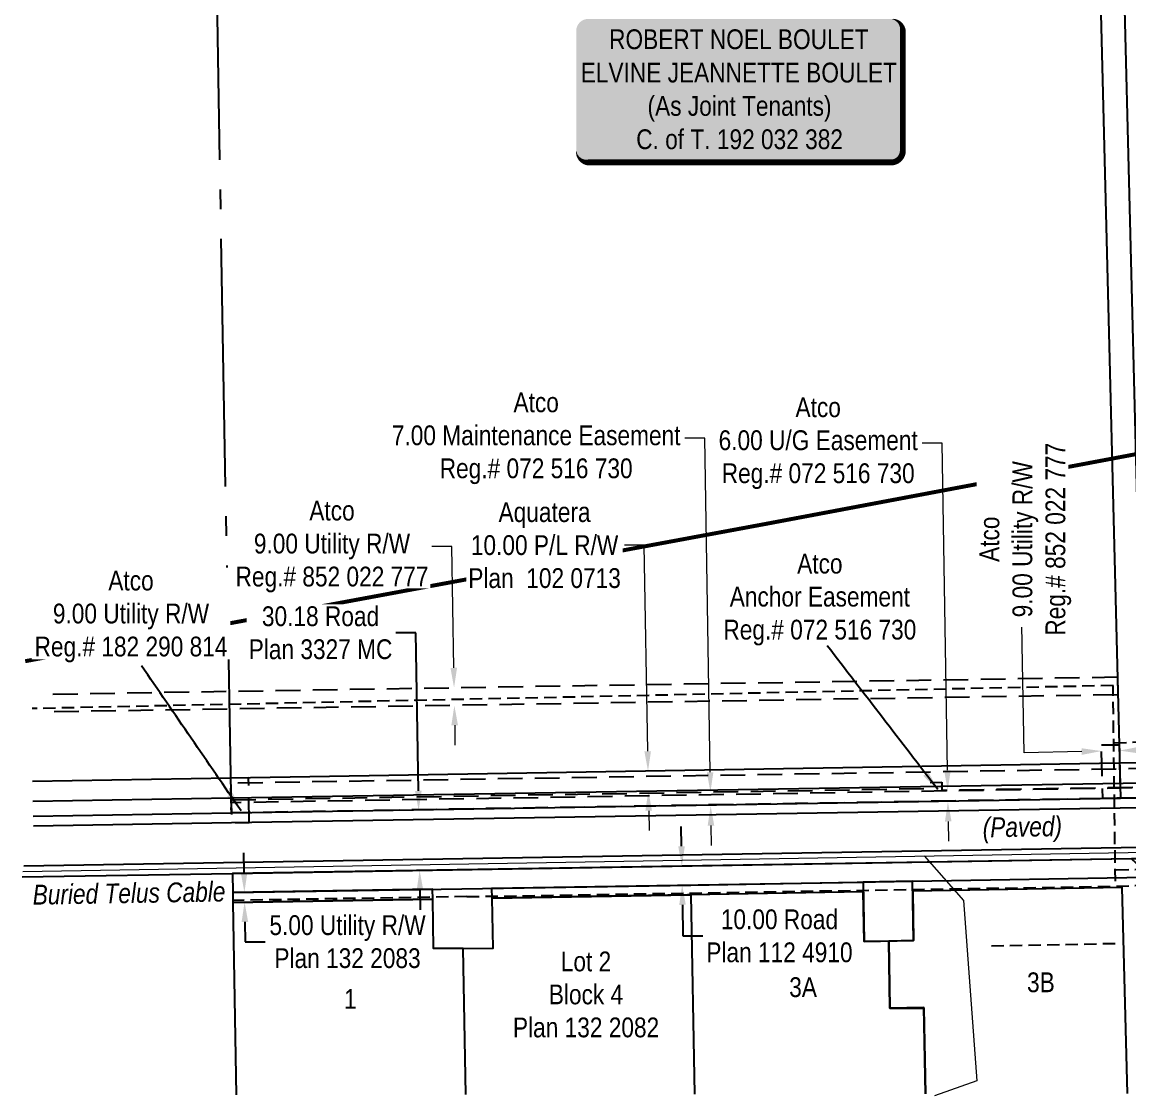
# Model space of a CAD drawing. Extents: x 74381 to 80879, y 6125508 to 6127598.
# Drawn here: x 75689 to 76249, y 6125845 to 6126387 of the extents above; entities that cross this region are included whole.
import ezdxf
from ezdxf.enums import TextEntityAlignment as Align

# ---------------------------------------------------------------- set-up
doc = ezdxf.new("R2010")
doc.units = 0
doc.header["$LTSCALE"] = 5
doc.header["$PDSIZE"] = 0.5
for name, pattern in [('DASHDOT2', [12.7, 6.35, -3.175, 0, -3.175]), ('foc-FLOWLINE', [3.75, 2.5, -1.25]), ('foc-QUARTERLINE', [33, 25, -3, 2, -3]), ('UG_PIPE', [1.875, 1.25, -0.625])]:
    doc.linetypes.add(name, pattern=pattern)
doc.layers.get('Defpoints').update_dxf_attribs({"color": 9})
for name, color, linetype in [('AS-OWNER', 7, 'Continuous'), ('AS-PIPE-UG', 44, 'UG_PIPE'), ('AS-WILDLIFE', 131, 'DASHDOT2'), ('C-EZE', 13, 'foc-FLOWLINE'), ('C-RW', 13, 'Continuous'), ('F-EZE', 190, 'foc-FLOWLINE'), ('L-SECQ', 8, 'foc-QUARTERLINE'), ('L-TITLEDB', 4, 'Continuous'), ('L-TITLEDB-T', 4, 'Continuous')]:
    doc.layers.add(name, color=color, linetype=linetype)
doc.layers.add('AS-TELUS-ATCO PIPELINES', color=7, linetype='foc-TEL', lineweight=9, true_color=0xff9c38)
for name, color, linetype, lineweight in [('C-AR-T', 13, 'Continuous', 9), ('C-EZE-T', 13, 'Continuous', 9), ('C-RW-T', 13, 'Continuous', 9), ('T-TEXT', 48, 'Continuous', 18)]:
    doc.layers.add(name, color=color, linetype=linetype, lineweight=lineweight)
doc.styles.add('240', font='ARIALN.TTF', dxfattribs={"height": 30})
doc.styles.add('80', font='ARIALN.TTF', dxfattribs={"height": 10})
doc.styles.add('80CG', font='ARIALN.TTF', dxfattribs={"height": 10})
doc.styles.add('80L', font='ARIALN.TTF', dxfattribs={"height": 10})
doc.styles.add('80LS', font='ARIALNI.TTF', dxfattribs={"height": 10})
doc.styles.add('foc-LtypeFont', font='ARIALN.TTF', dxfattribs={"height": 7.35})
doc.linetypes.add('foc-TEL', pattern='A,2,-1,["T",foc-LtypeFont,S=0.2,R=0,X=-0.425,Y=-0.75],-1.24,8', length=12.24)
doc.dimstyles.new('Compass 5 000', dxfattribs={"dimscale": 5, "dimtxt": 9, "dimasz": 2, "dimexe": 0.2, "dimexo": 0.0625, "dimgap": 0.5, "dimtad": 0, "dimtih": 1, "dimtoh": 1, "dimzin": 0, "dimdsep": 46, "dimtxsty": '80CG', "dimcen": 0.1, "dimse1": 1, "dimse2": 1, "dimclrd": 256, "dimclrt": 256, "dimaunit": 1, "dimadec": 4, "dimazin": 0, "dimtfac": 0.06, "dimtofl": 0, "dimtmove": 0, "dimatfit": 1, "dimfxl": 0.2, "dimtolj": 1, "dimtzin": 0, "dimlwd": -1, "dimarcsym": 0})

# ---------------------------------------------------------------- blocks, each defined once
blk = doc.blocks.new('*D431')
at = {"layer": 'Defpoints', "color": 0, "transparency": 16777216}
for p in [(75847.37, 6125948.27), (75801.82, 6125942.52), (75847.45, 6125943.27)]:
    blk.add_point(p, dxfattribs=at)
at = {"layer": 'L-TITLEDB', "transparency": 16777216}
for p, q in [((75801.58, 6125957.52), (75801.41, 6125967.52)), ((75801.99, 6125932.52), (75802.15, 6125922.52)), ((75802.15, 6125922.52), (75812.15, 6125922.52))]:
    blk.add_line(p, q, dxfattribs=at)
for points in [[(75803.24, 6125957.54), (75799.91, 6125957.49), (75801.74, 6125947.52)], [(75803.65, 6125932.55), (75800.32, 6125932.49), (75801.82, 6125942.52)]]:
    blk.add_solid(points, dxfattribs=at)
at = {"layer": 'L-TITLEDB', "transparency": 16777216, "insert": (75853.84, 6125922.52), "char_height": 10, "attachment_point": 5, "style": '80CG', "bg_fill": 3, "box_fill_scale": 1.1, "bg_fill_color": 256, "bg_fill_true_color": 13158600, "bg_fill_transparency": 0}
blk.add_mtext('\\A1;5.00 Utility R/W\\PPlan 132 2083', dxfattribs=at)
blk = doc.blocks.new('*D433')
at = {"layer": 'C-RW-T', "transparency": 16777216}
for p, q in [((76003.72, 6126122.87), (75993.72, 6126122.87)), ((76005.48, 6126018.78), (76003.72, 6126122.87)), ((76005.98, 6125988.75), (76006.15, 6125978.76))]:
    blk.add_line(p, q, dxfattribs=at)
for points in [[(76007.14, 6126018.81), (76003.81, 6126018.75), (76005.65, 6126008.78)], [(76007.65, 6125988.78), (76004.32, 6125988.73), (76005.82, 6125998.75)]]:
    blk.add_solid(points, dxfattribs=at)
at = {"layer": 'Defpoints', "color": 0, "transparency": 16777216}
for p in [(75958.89, 6126007.99), (76005.65, 6126008.78), (75959.06, 6125997.96)]:
    blk.add_point(p, dxfattribs=at)
at = {"layer": 'C-RW-T', "transparency": 16777216, "insert": (75953.39, 6126122.87), "char_height": 10, "attachment_point": 5, "style": '80CG', "bg_fill": 3, "box_fill_scale": 1.1, "bg_fill_color": 256, "bg_fill_true_color": 13158600, "bg_fill_transparency": 0}
blk.add_mtext('\\A1;Aquatera\\P10.00 P/L R/W\\PPlan  102 0713', dxfattribs=at)
blk = doc.blocks.new('*D439')
at = {"layer": 'Defpoints', "color": 0, "transparency": 16777216}
for p in [(75832.15, 6125987.85), (75889.78, 6125988.79), (75832.64, 6125957.69)]:
    blk.add_point(p, dxfattribs=at)
at = {"layer": 'L-TITLEDB', "transparency": 16777216}
for p, q in [((75888.32, 6126078.6), (75878.32, 6126078.6)), ((75889.62, 6125998.79), (75888.32, 6126078.6)), ((75890.43, 6125948.63), (75890.6, 6125938.63))]:
    blk.add_line(p, q, dxfattribs=at)
for points in [[(75891.28, 6125998.82), (75887.95, 6125998.76), (75889.78, 6125988.79)], [(75892.1, 6125948.66), (75888.77, 6125948.6), (75890.27, 6125958.63)]]:
    blk.add_solid(points, dxfattribs=at)
at = {"layer": 'L-TITLEDB', "transparency": 16777216, "insert": (75840.2, 6126078.6), "char_height": 10, "attachment_point": 5, "style": '80CG', "bg_fill": 3, "box_fill_scale": 1.1, "bg_fill_color": 256, "bg_fill_true_color": 13158600, "bg_fill_transparency": 0}
blk.add_mtext('\\A1;30.18 Road \\PPlan 3327 MC', dxfattribs=at)
blk = doc.blocks.new('*D441')
at = {"layer": 'Defpoints', "color": 0, "transparency": 16777216}
for p in [(76085.67, 6125961.8), (76022.74, 6125960.77), (76085.83, 6125952.21)]:
    blk.add_point(p, dxfattribs=at)
at = {"layer": 'L-TITLEDB', "transparency": 16777216}
for p, q in [((76022.58, 6125970.77), (76022.42, 6125980.77)), ((76023.06, 6125941.19), (76023.32, 6125925.47)), ((76023.32, 6125925.47), (76033.32, 6125925.47))]:
    blk.add_line(p, q, dxfattribs=at)
for points in [[(76024.25, 6125970.8), (76020.92, 6125970.75), (76022.74, 6125960.77)], [(76024.73, 6125941.22), (76021.4, 6125941.16), (76022.9, 6125951.19)]]:
    blk.add_solid(points, dxfattribs=at)
at = {"layer": 'L-TITLEDB', "transparency": 16777216, "insert": (76072.04, 6125925.47), "char_height": 10, "attachment_point": 5, "style": '80CG'}
blk.add_mtext('\\A1;10.00 Road\\PPlan 112 4910', dxfattribs=at)
blk = doc.blocks.new('*U476')
h = blk.add_hatch(color=59)
edge = h.paths.add_edge_path()
edge.add_line((-76.5, -37), (76.5, -37))
edge.add_arc((76.5, -31), 6, 270, 360)
edge.add_line((82.5, -31), (82.5, 29.5))
edge.add_arc((76.5, 29.5), 6, 0, 90)
edge.add_line((76.5, 35.5), (-76.5, 35.5))
edge.add_arc((-76.5, 29.5), 6, 90, 180)
edge.add_line((-82.5, 29.5), (-82.5, -31))
edge.add_arc((-76.5, -31), 6, 180, 270)
at = {"color": 1, "flags": 128}
blk.add_lwpolyline([(-76.5, -37, 3, 3, 0), (76.5, -37, 3, 3, 0.414214), (82.5, -31, 3, 3, 0), (82.5, 29.5, 3, 0, 0.414214), (76.5, 35.5, 0, 0, 0), (-76.5, 35.5, 0, 0, 0.414214), (-82.5, 29.5, 0, 0, 0), (-82.5, -31, 0, 3, 0.414214)], format="xyseb", close=True, dxfattribs=at)
blk.add_lwpolyline([(-72.52, -17.01, 0, 7.5, 0), (0, 0, 0, 0, 0)], format="xyseb", dxfattribs=at)
at = {"color": 1, "style": '80'}
blk.add_attdef('ENTER_TEXT_001', (-35.99, -5), '', height=10, dxfattribs=at)
blk = doc.blocks.new('*D488')
at = {"layer": 'C-EZE-T', "transparency": 16777216}
for p, q in [((76034.27, 6126176.9), (76024.27, 6126176.9)), ((76037.02, 6126008.19), (76034.27, 6126176.9)), ((76037.46, 6125981.2), (76037.62, 6125971.2))]:
    blk.add_line(p, q, dxfattribs=at)
for points in [[(76038.68, 6126008.22), (76035.35, 6126008.17), (76037.18, 6125998.2)], [(76039.12, 6125981.23), (76035.79, 6125981.17), (76037.29, 6125991.2)]]:
    blk.add_solid(points, dxfattribs=at)
at = {"layer": 'Defpoints', "color": 0, "transparency": 16777216}
for p in [(76037.18, 6125998.2), (76122.23, 6125999.58), (76122.34, 6125992.58)]:
    blk.add_point(p, dxfattribs=at)
at = {"layer": 'C-EZE-T', "transparency": 16777216, "insert": (75949.14, 6126176.9), "char_height": 10, "attachment_point": 5, "style": '80CG'}
blk.add_mtext('\\A1;Atco\\P7.00 Maintenance Easement\\PReg.# 072 516 730', dxfattribs=at)
blk = doc.blocks.new('*D489')
at = {"layer": 'C-EZE-T', "transparency": 16777216}
for p, q in [((76154.2, 6126174.42), (76144.2, 6126174.42)), ((76156.9, 6126009.15), (76154.2, 6126174.42)), ((76157.32, 6125983.31), (76157.49, 6125973.31))]:
    blk.add_line(p, q, dxfattribs=at)
for points in [[(76158.57, 6126009.18), (76155.23, 6126009.12), (76157.06, 6125999.15)], [(76158.99, 6125983.34), (76155.66, 6125983.28), (76157.16, 6125993.31)]]:
    blk.add_solid(points, dxfattribs=at)
at = {"layer": 'Defpoints', "color": 0, "transparency": 16777216}
for p in [(76250.14, 6126000.67), (76157.06, 6125999.15), (76250.24, 6125994.83)]:
    blk.add_point(p, dxfattribs=at)
at = {"layer": 'C-EZE-T', "transparency": 16777216, "insert": (76091.62, 6126174.42), "char_height": 10, "attachment_point": 5, "style": '80CG'}
blk.add_mtext('\\A1;Atco\\P6.00 U/G Easement\\PReg.# 072 516 730', dxfattribs=at)
blk = doc.blocks.new('*D491')
at = {"layer": 'C-EZE-T', "transparency": 16777216}
for p, q in [((75906.51, 6126122.21), (75896.51, 6126122.21)), ((75907.5, 6126060.92), (75906.51, 6126122.21)), ((75907.97, 6126031.93), (75908.13, 6126021.93))]:
    blk.add_line(p, q, dxfattribs=at)
for points in [[(75909.17, 6126060.95), (75905.84, 6126060.9), (75907.66, 6126050.93)], [(75909.64, 6126031.96), (75906.3, 6126031.9), (75907.81, 6126041.93)]]:
    blk.add_solid(points, dxfattribs=at)
at = {"layer": 'Defpoints', "color": 0, "transparency": 16777216}
for p in [(75907.66, 6126050.93), (75895.74, 6126050.73), (75895.89, 6126041.74)]:
    blk.add_point(p, dxfattribs=at)
at = {"layer": 'C-EZE-T', "transparency": 16777216, "insert": (75845.99, 6126122.21), "char_height": 10, "attachment_point": 5, "style": '80CG', "bg_fill": 3, "box_fill_scale": 1.1, "bg_fill_color": 256, "bg_fill_true_color": 13158600, "bg_fill_transparency": 0}
blk.add_mtext('\\A1;Atco\\P9.00 Utility R/W\\PReg.# 852 022 777', dxfattribs=at)

msp = doc.modelspace()

# ---------------------------------------------------------------- linework, layer by layer
at = {"layer": 'AS-PIPE-UG', "flags": 128}
for points in [[(76240.619, 6126051.983), (75694.497, 6126040.338)], [(76241.765, 6125953.115), (76240.619, 6126051.983)], [(76241.103, 6126023.101), (76258.784, 6126023.598), (76258.058, 6126039.128), (76577.449, 6126044.572), (76579.898, 6126046.6), (76630.338, 6126047.373)], [(76435.523, 6125855.866), (76432.32, 6125962.579), (76241.697, 6125958.714)], [(75914.167, 6125945.356), (76241.837, 6125950.565), (76291.049, 6125952.36), (76293.177, 6125882.117)], [(76179.111, 6125920.439), (76242.665, 6125921.742)]]:
    msp.add_lwpolyline(points, dxfattribs=at)
at = {"layer": 'AS-TELUS-ATCO PIPELINES', "flags": 128}
msp.add_lwpolyline([(76145.232, 6125965.943), (76165.081, 6125943.41), (76171.835, 6125852.268), (76150.301, 6125844.675)], dxfattribs=at)
at = {"layer": 'AS-WILDLIFE', "const_width": 1.999, "flags": 128}
msp.add_lwpolyline([(75691.006, 6126064.284), (76064.974, 6126133.62), (76290.924, 6126176.195), (76391.945, 6126201.065), (76630.467, 6126488.35), (76700.515, 6126570.651), (76744.856, 6126642.843)], dxfattribs=at)
at = {"layer": 'C-AR-T'}
msp.add_line((76224.767, 6126018.63), (76195.642, 6126018.031), dxfattribs=at)
for points in [[(76224.725, 6126020.296), (76224.809, 6126016.964), (76234.764, 6126018.882)], [(76253.715, 6126021.026), (76253.799, 6126017.693), (76243.76, 6126019.108)]]:
    msp.add_solid(points, dxfattribs=at)
at = {"layer": 'C-EZE'}
msp.add_lwpolyline([(75705.024, 6126047.655), (76242.823, 6126056.334), (76243.05, 6126047.337), (75705.11, 6126038.657)], dxfattribs=at)
at = {"layer": 'C-EZE', "flags": 128}
for points in [[(75795.047, 6125994.25), (76148.101, 6126000.003), (76148.052, 6126003.003), (76154.052, 6126003.101), (76154.116, 6125999.101), (76256.128, 6126000.77), (76455.498, 6126004.311), (76468.633, 6126020.883), (76470.276, 6126013.557), (76458.499, 6125998.662), (76256.553, 6125995.308), (76244.364, 6125995.106), (75795.154, 6125987.645)], [(75804.221, 6125982.767), (75803.845, 6126005.377), (75794.847, 6126005.221), (75795.241, 6125982.618)]]:
    msp.add_lwpolyline(points, close=True, dxfattribs=at)
msp.add_lwpolyline([(76234.687, 6126021.945), (76243.685, 6126022.095), (76244.364, 6125995.106), (76235.366, 6125994.956), (76234.687, 6126021.945)], dxfattribs=at)
at = {"layer": 'C-RW', "flags": 128}
for points in [[(76221.422, 6126894.72), (76224.249, 6126794.622), (76244.364, 6125995.106)], [(76244.364, 6125995.106), (76256.553, 6125995.308), (76255.918, 6126020.545), (76467.99, 6126023.967), (76465.322, 6126036.116), (76255.611, 6126032.732), (76236.438, 6126794.838), (76233.629, 6126894.928)], [(76441.181, 6125998.375), (76452.733, 6125998.567), (76441.95, 6126016.139), (76243.597, 6126012.802), (75794.886, 6126005.221), (75694.722, 6126003.513)], [(75694.897, 6125993.513), (75795.052, 6125995.23), (76256.036, 6126002.91), (76436.454, 6126006.082), (76441.181, 6125998.375)]]:
    msp.add_lwpolyline(points, dxfattribs=at)
at = {"layer": 'F-EZE', "flags": 128}
msp.add_lwpolyline([(76470.276, 6126013.557), (76462.685, 6126003.744), (75795.043, 6125992.787), (75794.879, 6126002.786), (76470.276, 6126013.557)], dxfattribs=at)
at = {"layer": 'L-SECQ', "flags": 128}
msp.add_lwpolyline([(75795.154, 6125987.645), (75781.163, 6126787.062)], dxfattribs=at)
at = {"layer": 'L-TITLEDB', "flags": 128}
for points in [[(75695.029, 6125985.982), (75795.154, 6125987.645), (76244.364, 6125995.106), (76256.553, 6125995.308), (76458.499, 6125998.662), (76458.583, 6125993.635), (75795.241, 6125982.618), (75695.117, 6125980.955)], [(76587.489, 6125970.294), (76587.393, 6125975.657), (75690.295, 6125960.758)], [(75689.446, 6125955.262), (75795.687, 6125957.091), (76249.998, 6125964.565), (76293.343, 6125964.565), (76480.077, 6125968.646), (76587.489, 6125970.294)], [(76257.245, 6125955.199), (76257.187, 6125957.624), (76249.938, 6125964.46), (75795.687, 6125957.091), (75795.841, 6125947.426), (76027.278, 6125951.063), (76139.293, 6125953.145), (76257.247, 6125955.14)], [(75926.911, 6125944.569), (75926.827, 6125949.567), (76114.271, 6125952.68), (76114.359, 6125947.708), (75926.911, 6125944.569)], [(76139.803, 6125923.119), (76139.293, 6125953.145), (76114.276, 6125952.708), (76114.778, 6125922.675), (76139.803, 6125923.119)], [(75896.887, 6125944.072), (75896.802, 6125949.075), (75795.841, 6125947.426), (75795.924, 6125942.421), (75896.887, 6125944.079)], [(75926.911, 6125944.569), (76027.36, 6125946.251), (76029.079, 6125845.56)], [(76145.782, 6125845.727), (76145.036, 6125889.283), (76127.865, 6125889.064), (76127.29, 6125922.897), (76114.778, 6125922.675), (76114.356, 6125947.708), (76027.36, 6125946.251), (76029.079, 6125845.56)], [(76247.833, 6125845.873), (76245.17, 6125949.975), (76139.378, 6125948.146), (76139.803, 6125923.119), (76127.29, 6125922.897), (76127.865, 6125889.064), (76145.04, 6125889.064), (76145.782, 6125845.727)], [(75913.579, 6125845.395), (75912.322, 6125919.116), (75897.308, 6125919.116), (75896.887, 6125944.079), (75795.924, 6125942.421)], [(75795.924, 6125942.421), (75797.625, 6125845.229)], [(75913.579, 6125845.395), (75912.322, 6125919.116), (75927.334, 6125919.335), (75926.911, 6125944.569)]]:
    msp.add_lwpolyline(points, dxfattribs=at)

# ---------------------------------------------------------------- block references
at = {"layer": 'AS-OWNER'}
ref = msp.add_blockref('*U476', (76051.886, 6126353.26), dxfattribs=at)
ref.add_attrib('ENTER_TEXT_001', 'ROBERT NOEL BOULET', (75985.989, 6126373.519), dxfattribs={"layer": '0', "color": 1, "height": 10, "style": '80'})
ref.add_attrib('ENTER_TEXT_002', 'ELVINE JEANNETTE BOULET', (75971.654, 6126356.675), dxfattribs={"layer": '0', "color": 1, "height": 10, "style": '80'})
ref.add_attrib('ENTER_TEXT_003', '(As Joint Tenants)', (76005.406, 6126339.838), dxfattribs={"layer": '0', "color": 1, "height": 10, "style": '80'})
ref.add_attrib('ENTER_TEXT_004', 'C. of T. 192 032 382', (75999.686, 6126322.994), dxfattribs={"layer": '0', "color": 1, "height": 10, "style": '80'})

# ---------------------------------------------------------------- texts
at = {"layer": 'AS-TELUS-ATCO PIPELINES', "insert": (75743.445, 6125947.019), "char_height": 9.99726, "attachment_point": 5, "rotation": 0.97336, "style": '240'}
msp.add_mtext_dynamic_manual_height_columns('{\\fArial Narrow|b0|i1|c0|p34;Buried Telus Cable}', width=97.20837, gutter_width=44.988, heights=[0], dxfattribs=at)
at = {"layer": 'C-EZE-T', "insert": (76092.463, 6126095.394), "char_height": 10, "attachment_point": 5, "style": '80CG'}
msp.add_mtext('\\A1;Atco\\PAnchor Easement\\PReg.# 072 516 730', dxfattribs=at)
at = {"layer": 'T-TEXT', "style": '80LS'}
msp.add_text('(Paved)', height=10, rotation=0.96313, dxfattribs=at).set_placement((76194.751, 6125980.616), align=Align.MIDDLE_CENTER)

# ---------------------------------------------------------------- dimensions: what is measured, and where the dimension line sits
at = {"layer": 'C-EZE-T'}
dim = msp.add_linear_dim(base=(76157.063, 6125999.149), p1=(76250.238, 6125994.833), p2=(76250.143, 6126000.672), angle=90.93707, text='Atco\\P6.00 U/G Easement\\PReg.# 072 516 730', dimstyle='Compass 5 000', dxfattribs=at)
dim.commit()
dim.dimension.update_dxf_attribs({"geometry": '*D489', "text_midpoint": (76091.624, 6126174.416), "dimtype": 161})
at = {"layer": 'L-TITLEDB'}
dim = msp.add_linear_dim(base=(76022.744, 6125960.774), p1=(76085.825, 6125952.208), p2=(76085.67, 6125961.795), angle=90.92947, text='10.00 Road\\PPlan 112 4910', dimstyle='Compass 5 000', dxfattribs=at)
dim.commit()
dim.dimension.update_dxf_attribs({"geometry": '*D441', "text_midpoint": (76072.042, 6125925.472), "dimtype": 161})

# ---------------------------------------------------------------- leaders
at = {"layer": 'C-EZE-T', "path_type": 1}
for points in [[(76152.05, 6125999.456), (76096.183, 6126072.085)], [(75800.049, 6125988.686), (75749.763, 6126061.969)]]:
    msp.add_leader(points, dimstyle='Compass 5 000', override={"dimgap": 0.5, "dimtad": 0}, dxfattribs=at)

# ---------------------------------------------------------------- next in the draw order: texts
at = {"layer": 'C-EZE-T', "insert": (76196.284, 6126125.902), "char_height": 10, "attachment_point": 5, "rotation": 90, "style": '80CG', "bg_fill": 3, "box_fill_scale": 1.15, "bg_fill_color": 256, "bg_fill_true_color": 256, "bg_fill_transparency": 0}
msp.add_mtext('\\A1;Atco\\P9.00 Utility R/W\\PReg.# 852 022 777', dxfattribs=at)
at = {"layer": 'C-EZE-T', "insert": (75744.441, 6126086.862), "char_height": 10, "attachment_point": 5, "style": '80CG', "bg_fill": 3, "box_fill_scale": 1.15, "bg_fill_color": 256, "bg_fill_true_color": 256, "bg_fill_transparency": 0}
msp.add_mtext('\\A1;Atco\\P9.00 Utility R/W\\PReg.# 182 290 814', dxfattribs=at)
at = {"layer": 'L-TITLEDB-T', "char_height": 10, "attachment_point": 1, "style": '80L', "bg_fill": 3, "box_fill_scale": 1.2, "bg_fill_color": 256, "bg_fill_transparency": 0}
for s, width, insert in [('\\pi24.709;Lot 2\\P\\pi18.658;Block 4\\P\\pi0.53431;Plan 132 2082', 73.47653, (75936.87, 6125917.602)), ('\\pi0.27851;3A', 14.1382, (76076.707, 6125904.607)), ('\\pi0.27851;3B', 13.51064, (76196.857, 6125907.052))]:
    msp.add_mtext_dynamic_manual_height_columns(s, width=width, gutter_width=50, heights=[0], dxfattribs=dict(at, insert=insert))

# ---------------------------------------------------------------- next in the draw order: dimensions: what is measured, and where the dimension line sits
at = {"layer": 'L-TITLEDB'}
dim = msp.add_aligned_dim(p1=(75847.371, 6125948.268), p2=(75847.453, 6125943.267), distance=-45.636, text='5.00 Utility R/W\\PPlan 132 2083', dimstyle='Compass 5 000', override={"dimtfill": 1}, dxfattribs=at)
dim.commit()
dim.dimension.update_dxf_attribs({"geometry": '*D431', "text_midpoint": (75853.841, 6125922.52)})

# ---------------------------------------------------------------- next in the draw order: linework, layer by layer
at = {"layer": 'AS-PIPE-UG', "flags": 128}
msp.add_lwpolyline([(75914.167, 6125945.356), (75795.908, 6125943.387)], dxfattribs=at)
at = {"layer": 'AS-TELUS-ATCO PIPELINES', "flags": 128}
msp.add_lwpolyline([(75689.835, 6125957.954), (76620.433, 6125973.972)], dxfattribs=at)
at = {"layer": 'C-AR-T'}
msp.add_line((76195.642, 6126018.031), (76194.458, 6126081.414), dxfattribs=at)

# ---------------------------------------------------------------- next in the draw order: texts
at = {"layer": 'L-TITLEDB-T', "insert": (75851.445, 6125898.668), "char_height": 10, "attachment_point": 1, "style": '80L', "bg_fill": 3, "box_fill_scale": 1.2, "bg_fill_color": 256, "bg_fill_transparency": 0}
msp.add_mtext_dynamic_manual_height_columns('\\pi0.66392;1', width=4.34966, gutter_width=50, heights=[0], dxfattribs=at)

# ---------------------------------------------------------------- next in the draw order: dimensions: what is measured, and where the dimension line sits
at = {"layer": 'C-EZE-T'}
dim = msp.add_linear_dim(base=(76037.179, 6125998.196), p1=(76122.341, 6125992.583), p2=(76122.227, 6125999.582), angle=90.93367, text='Atco\\P7.00 Maintenance Easement\\PReg.# 072 516 730', dimstyle='Compass 5 000', dxfattribs=at)
dim.commit()
dim.dimension.update_dxf_attribs({"geometry": '*D488', "text_midpoint": (75949.137, 6126176.896), "dimtype": 161})

# ---------------------------------------------------------------- next in the draw order: dimensions: what is measured, and where the dimension line sits
at = {"layer": 'C-RW-T'}
dim = msp.add_linear_dim(base=(76005.646, 6126008.782), p1=(75959.06, 6125997.963), p2=(75958.891, 6126007.992), angle=90.96794, text='Aquatera\\P10.00 P/L R/W\\PPlan  102 0713', dimstyle='Compass 5 000', override={"dimtfill": 1}, dxfattribs=at)
dim.commit()
dim.dimension.update_dxf_attribs({"geometry": '*D433', "text_midpoint": (75953.391, 6126122.873), "dimtype": 161})
at = {"layer": 'L-TITLEDB'}
dim = msp.add_linear_dim(base=(75889.78, 6125988.793), p1=(75832.642, 6125957.69), p2=(75832.15, 6125987.853), angle=90.93367, text='30.18 Road \\PPlan 3327 MC', dimstyle='Compass 5 000', override={"dimtfill": 1}, dxfattribs=at)
dim.commit()
dim.dimension.update_dxf_attribs({"geometry": '*D439', "text_midpoint": (75840.195, 6126078.6), "dimtype": 161})

# ---------------------------------------------------------------- next in the draw order: dimensions: what is measured, and where the dimension line sits
at = {"layer": 'C-EZE-T'}
dim = msp.add_linear_dim(base=(75907.663, 6126050.925), p1=(75895.889, 6126041.735), p2=(75895.744, 6126050.733), angle=90.92449, text='Atco\\P9.00 Utility R/W\\PReg.# 852 022 777', dimstyle='Compass 5 000', override={"dimtfill": 1}, dxfattribs=at)
dim.commit()
dim.dimension.update_dxf_attribs({"geometry": '*D491', "text_midpoint": (75845.994, 6126122.208), "dimtype": 161})

doc.saveas('drawing.dxf')
